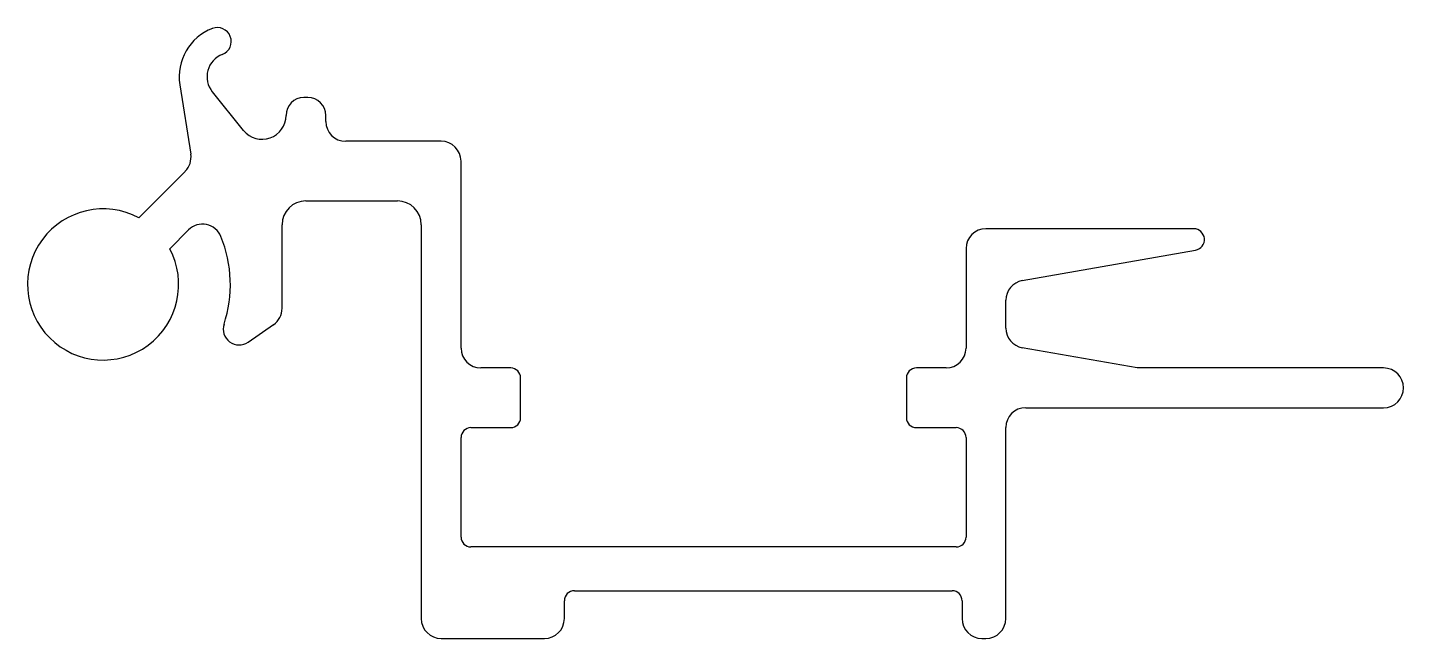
# Model space of a CAD drawing. Extents: x 1318.4 to 1353, y 2091.1 to 2106.4.
import ezdxf

# ---------------------------------------------------------------- set-up
doc = ezdxf.new("R2010")
doc.units = 0
doc.layers.get('0').update_dxf_attribs({"linetype": 'CONTINUOUS'})

msp = doc.modelspace()

# ---------------------------------------------------------------- linework, layer by layer
for p, q in [((1322.238, 2104.97), (1322.514, 2103.227)), ((1323.842, 2103.825), (1323.056, 2104.796)), ((1325.459, 2104.652), (1325.359, 2104.652)), ((1325.909, 2104.052), (1325.909, 2104.202)), ((1328.809, 2103.552), (1326.409, 2103.552)), ((1329.309, 2098.352), (1329.309, 2103.052)), ((1322.374, 2102.795), (1321.206, 2101.627)), ((1325.409, 2102.052), (1327.709, 2102.052)), ((1321.983, 2100.849), (1322.456, 2101.322)), ((1324.809, 2099.352), (1324.809, 2101.452)), ((1328.309, 2101.452), (1328.309, 2091.552)), ((1347.734, 2101.352), (1342.509, 2101.352)), ((1342.009, 2100.852), (1342.009, 2098.352)), ((1343.422, 2100.047), (1347.781, 2100.816)), ((1343.009, 2098.854), (1343.009, 2099.555)), ((1323.957, 2098.502), (1324.592, 2098.941)), ((1346.309, 2097.852), (1343.422, 2098.361)), ((1330.559, 2097.852), (1329.809, 2097.852)), ((1341.509, 2097.852), (1340.759, 2097.852)), ((1352.509, 2097.852), (1346.309, 2097.852)), ((1330.809, 2096.602), (1330.809, 2097.602)), ((1340.509, 2097.602), (1340.509, 2096.602)), ((1343.509, 2096.852), (1352.509, 2096.852)), ((1329.309, 2093.602), (1329.309, 2096.102)), ((1329.559, 2096.352), (1330.559, 2096.352)), ((1340.759, 2096.352), (1341.759, 2096.352)), ((1342.009, 2096.102), (1342.009, 2093.602)), ((1343.009, 2091.552), (1343.009, 2096.352)), ((1341.759, 2093.352), (1329.559, 2093.352)), ((1331.909, 2091.552), (1331.909, 2092.002)), ((1332.159, 2092.252), (1341.659, 2092.252)), ((1341.909, 2092.002), (1341.909, 2091.552)), ((1328.809, 2091.052), (1331.409, 2091.052)), ((1342.409, 2091.052), (1342.509, 2091.052))]:
    msp.add_line(p, q)
for centre, radius, start, end in [((1323.522, 2105.174), 1.3, 111, 189), ((1323.181, 2106.061), 0.35, 291, 111), ((1323.522, 2105.174), 0.6, 111, 219), ((1325.359, 2104.202), 0.45, 90, 180), ((1325.459, 2104.202), 0.45, 0, 90), ((1324.309, 2104.202), 0.6, 219, 0), ((1326.409, 2104.052), 0.5, 180, 270), ((1328.809, 2103.052), 0.5, 0, 90), ((1322.02, 2103.149), 0.5, 315, 9), ((1325.409, 2101.452), 0.6, 90, 180), ((1327.709, 2101.452), 0.6, 0, 90), ((1320.309, 2099.952), 1.9, 61.8264, 28.1736), ((1322.81, 2100.969), 0.5, 22.1146, 135), ((1342.509, 2100.852), 0.5, 90, 180), ((1347.734, 2101.082), 0.27, 280, 90), ((1320.309, 2099.952), 3.2, 341.8583, 22.1146), ((1343.509, 2099.555), 0.5, 100, 180), ((1324.309, 2099.352), 0.5, 304.6027, 360), ((1323.73, 2098.831), 0.4, 161.8583, 304.6027), ((1343.509, 2098.854), 0.5, 180, 260), ((1329.809, 2098.352), 0.5, 180, 270), ((1341.509, 2098.352), 0.5, 270, 360), ((1330.559, 2097.602), 0.25, 0, 90), ((1340.759, 2097.602), 0.25, 90, 180), ((1352.509, 2097.352), 0.5, 270, 90), ((1343.509, 2096.352), 0.5, 90, 180), ((1330.559, 2096.602), 0.25, 270, 0), ((1340.759, 2096.602), 0.25, 180, 270), ((1329.559, 2096.102), 0.25, 90, 180), ((1341.759, 2096.102), 0.25, 0, 90), ((1329.559, 2093.602), 0.25, 180, 270), ((1341.759, 2093.602), 0.25, 270, 0), ((1332.159, 2092.002), 0.25, 90, 180), ((1341.659, 2092.002), 0.25, 0, 90), ((1328.809, 2091.552), 0.5, 180, 270), ((1331.409, 2091.552), 0.5, 270, 0), ((1342.409, 2091.552), 0.5, 180, 270), ((1342.509, 2091.552), 0.5, 270, 0)]:
    msp.add_arc(centre, radius, start, end)

doc.saveas('drawing.dxf')
